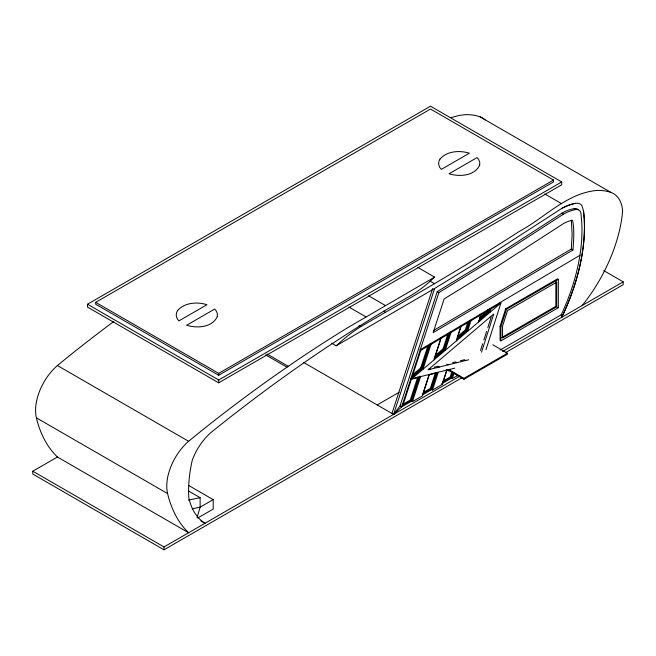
<?xml version="1.0" encoding="UTF-8"?>
<svg xmlns="http://www.w3.org/2000/svg" width="656" height="656" viewBox="0 0 656 656"><rect width="100%" height="100%" fill="white"/><g stroke="black" fill="none" stroke-linecap="round" stroke-linejoin="round"><path stroke-width="0.98" d="M433.288 330.657L571.302 249.042L572.13 234.102L571.351 220.309M572.942 249.985C573.697 240.326 574.574 229.01 572.508 220.162A50.118 28.938 -60 0 0 563.857 223.352L500.389 264.368L444.161 298.89L433.173 332.641L572.942 249.985L571.302 249.042M197.079 517.6L200.129 507.162L200.129 497.691L188.625 491.049M480.512 350.468L482.652 343.785M483.874 339.964L486.621 331.37M487.843 327.549L491.205 317.037M481.52 352.182L493.738 313.978L428.032 369.845L468.679 359.767M485.998 349.656L500.913 303.006L500.093 302.539M480.668 314.97L479.29 319.251L488.4 311.51L488.835 310.14L470.983 320.71L467.539 331.387L466.719 330.911L456.33 339.751M478.675 321.924L480.955 314.806L480.135 314.339M479.987 317.488L487.58 311.034L488.015 309.665M478.593 320.817L488.974 311.985L490.114 308.435L490.934 308.91L500.913 303.006L411.779 378.799L410.959 378.323L422.128 368.828L430.246 343.842L431.066 344.31L448.917 333.748L443.899 349.345L434.739 357.135L440.75 338.578M490.934 308.91L489.794 312.461L488.974 311.985M500.093 326.204L505.678 308.779L557.493 278.866L558.313 279.341L558.313 307.746L500.913 340.882L500.093 340.407L500.093 326.204L500.913 326.68L500.913 340.882M500.913 326.68L506.498 309.255L558.313 279.341M423.719 392.28L430.328 388.459L435.453 372.559M435.445 355.363L443.079 348.877L448.097 333.273M431.148 388.934L436.273 373.034L428.999 374.838L422.882 393.707L431.148 388.934L430.328 388.459M422.439 394.904L431.681 389.574L437.109 372.698M434.034 358.709L444.473 349.828L450.205 332.043L451.025 332.51L468.876 321.94L466.145 330.427L457.027 338.184L460.709 326.77M431.681 389.574L432.501 390.049L438.233 372.239M451.025 332.51L445.293 350.304L444.473 349.828M432.501 390.049L442.374 384.35L446.982 370.066L446.162 369.599M456.404 340.858L461.004 326.614L460.184 326.139M442.825 381.243L450.18 377.003L451.877 371.722M457.732 336.413L465.325 329.96L467.753 322.416M450.221 369.574L446.613 370.468L442.825 382.194L451 377.479L452.697 372.198M442.374 384.35L441.554 383.875L451.525 378.118L453.403 372.28M466.719 330.911L470.163 320.235L470.983 320.71M451.525 378.118L452.345 378.594L454.223 372.747M410.287 400.037L417.79 376.938L418.61 377.413L411.107 400.504L402.94 405.219L402.12 404.744L410.287 400.037L411.107 400.504M412.353 374.994L420.734 367.877L427.827 346.024M421.554 368.344L428.958 345.548L420.799 350.378L412.419 376.118L421.554 368.344L420.734 367.877M411.632 401.152L419.75 376.142L420.57 376.618L412.452 401.628L411.632 401.152L401.652 406.909L393.6 414.403L303.621 362.448M431.066 344.31L422.948 369.303L422.128 368.828M429.368 374.437L422.423 395.863L412.452 401.628M434.108 359.816L441.045 338.414L440.225 337.938M391.96 413.452L432.648 288.492M400.012 405.966L401.652 406.909L438.88 292.576L500.02 255.118L564.299 213.635A61.713 35.629 -60 0 1 574.959 209.707L576.673 209.436A10.693 6.175 -60 0 1 580.986 213.659L581.757 222.466A149.896 86.543 -60 0 1 564.119 308.468L561.233 314.782L561.7 317.348A154.496 89.2 -60 0 0 581.683 257.054L583.168 247.304A154.496 89.2 -60 0 0 583.512 210.986L581.872 205.549A16.498 9.528 -60 0 0 575.673 203.311A65.403 37.761 -60 0 0 561.7 208.46L498.191 249.551L434.6 288.468L393.6 414.403L400.012 405.966L437.24 291.625L498.38 254.175L562.659 212.692A61.713 35.629 -60 0 1 573.319 208.764L575.033 208.485A10.693 6.175 -60 0 1 578.346 210.018M402.94 405.219L411.41 379.201L418.61 377.413M417.757 267.386L434.6 277.103L348.188 327.393A1296.445 748.504 -60 0 0 292.461 363.416L273.954 376.265A1296.445 748.504 -60 0 0 200.383 431.689L188.6 441.275A40.705 23.501 -60 0 0 167.608 493.591L168.395 496.83A173.947 100.434 -60 0 0 188.6 532.754L57.4 457.011A173.947 100.434 -60 0 1 37.195 421.086L36.408 417.839A40.705 23.501 -60 0 1 57.4 365.531L69.183 355.937A1296.445 748.504 -60 0 1 113.857 321.448M582.2 305.516A115.259 66.543 -60 0 0 621.954 217.292L622.61 211.183L622.265 207.96A44.526 25.707 -60 0 0 611.064 192.487A96.826 55.899 -60 0 0 596.091 190.494C566.235 193.635 544.726 217.767 519.372 231.371C467.63 264.942 414.157 295.7 360.8 326.606A140.901 81.344 -60 0 0 336.2 345.802L331.772 343.236M420.266 349.738L579.92 255.332M336.2 345.802L434.6 288.468M87.486 304.236L430.5 106.198L561.7 181.95L561.7 184.787L218.686 382.825L87.486 307.082L87.486 304.236L218.686 379.988L561.7 181.95M95.686 302.342L430.5 109.044L553.5 180.056L553.5 181.95L218.686 375.248L95.686 304.236L95.686 302.342L218.686 373.354L553.5 180.056M461.857 377.831L164 549.802L32.8 474.05L32.8 471.213L57.4 457.011M556.673 282.178L507.555 310.542L502.553 326.147L502.553 338.045L556.673 306.795L556.673 282.178L555.853 281.703M197.661 518.051L213.2 509.089L213.2 499.618L200.129 507.162L192.241 508.802M377.2 404.932L399.168 392.255M501.733 337.569L555.853 306.327L556.673 306.795M500.061 350.091L561.233 314.782M452.345 378.594L457.33 375.716M32.8 471.213L164 546.956L459.954 376.093M502.545 351.501L623.2 281.842L623.2 284.679L505.3 352.756M449.098 369.738L463.972 378.332L507.441 353.231L507.441 354.183L463.972 379.275L449.098 370.689M451 117.604L459.438 115.382L464.891 114.751A96.826 55.899 -60 0 1 479.864 116.743L611.064 192.487M434.108 367.253L438.044 366.278L439.356 367.032M452.665 362.653L455.608 361.923L456.92 362.678M460.504 360.71L464.423 359.734L465.735 360.497M411.779 378.799L454.813 368.123M188.297 500.151L200.129 497.691M574.271 208.575L575.911 209.518M544.857 194.004L561.7 203.729M561.766 213.167L563.406 214.11M603.7 270.584L623.2 281.842M557.493 307.27L558.313 307.746M505.678 308.779L506.498 309.255M487.58 311.034L488.4 311.51M430.164 281.178L434.6 283.736M437.24 291.625L438.88 292.576M492.763 344.761L507.441 353.231M465.325 329.96L466.145 330.427M368.557 295.79L385.4 305.516M383.629 311.116L385.4 312.141M443.079 348.877L443.899 349.345M348.992 307.082L365.835 316.807M446.793 364.113L448.105 364.867M419.979 349.902L420.799 350.378M450.18 377.003L451 377.479M359.029 325.581L360.8 326.606M429.18 368.475L430.492 369.238M410.59 378.725L411.41 379.201M267.049 354.01L288.328 366.294M265.721 354.929L287 367.212M57.4 365.531L188.6 441.275M188.944 485.612L213.2 499.618M36.408 417.839L167.608 493.591M200.9 520.921L205 523.291A90.044 51.988 -60 0 1 188.83 497.871A119.753 69.134 -60 0 1 192.282 460.151A41.139 23.755 -60 0 1 212.323 431.427A1385.283 799.795 -60 0 1 274.848 383.481L290.575 372.173A1385.283 799.795 -60 0 1 385.4 310.247L410 296.045A107.264 61.935 -60 0 0 434.6 277.103M449.032 369.574L449.147 369.845A1.156 0.672 60 0 1 449.163 370.583L449.065 370.747A1.156 0.672 60 0 1 448.31 370.697M555.853 282.687L555.853 306.327M463.972 378.332L463.972 379.275M218.686 373.354L218.686 375.248M218.686 379.988L218.686 382.825M164 546.956L164 549.802M583.512 210.986A155.702 89.897 -60 0 1 561.7 317.348M561.7 208.46A67.511 38.983 -60 0 1 575.673 203.311M479.864 116.743A44.526 25.707 -60 0 1 485.087 119.933M177.678 310.411C175.341 313.625 175.89 318.349 178.981 320.858L206.976 304.696C197.284 301.662 184.844 302.457 177.678 310.411M217.316 316.536C212.339 327.647 196.866 328.435 186.624 325.269L214.619 309.107L215.922 310.411L217.316 313.42L217.316 316.536M440.078 158.916C437.741 162.122 438.29 166.854 441.381 169.363L469.376 153.201C459.684 150.167 447.244 150.962 440.078 158.916M479.716 165.041C474.739 176.152 459.266 176.94 449.024 173.774L477.019 157.612L478.322 158.916L479.716 161.925L479.716 165.041"/></g></svg>
